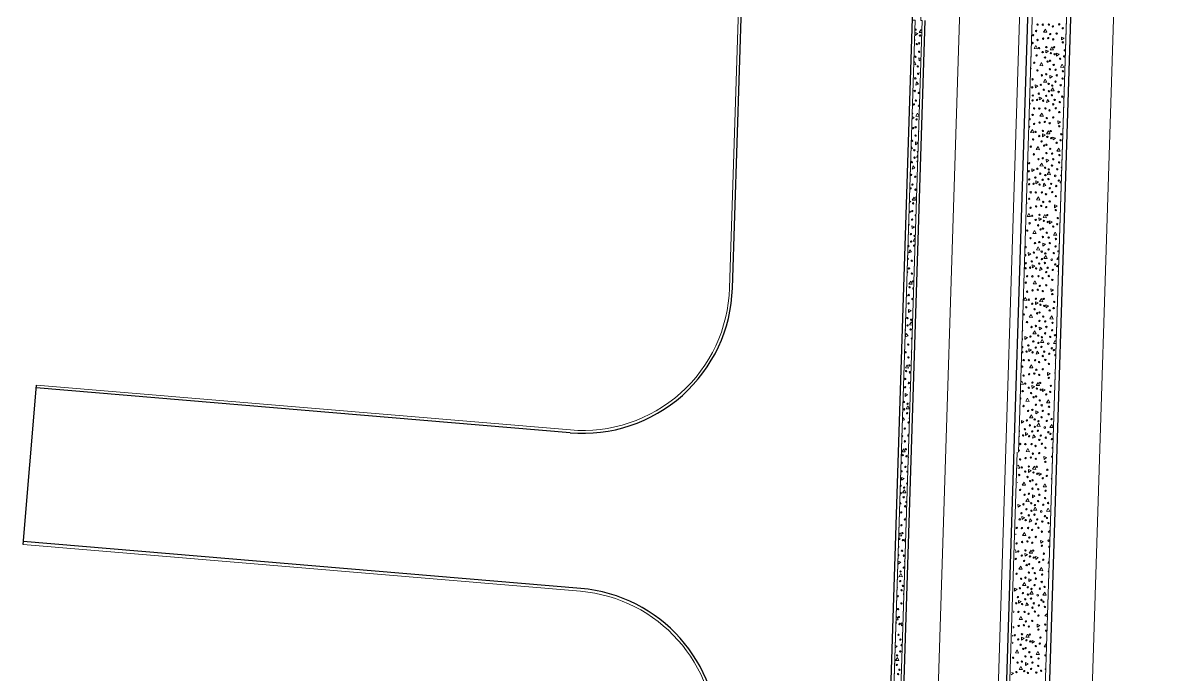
# Model space of a CAD drawing. Extents: x 2536801 to 2538856, y 7112140 to 7131569.
# Drawn here: x 2537765.2 to 2538034.7, y 7123541.2 to 7123693.4 of the extents above; entities that cross this region are included whole.
import ezdxf

# ---------------------------------------------------------------- set-up
doc = ezdxf.new("R2010")
doc.units = 0
doc.header["$LTSCALE"] = 100
doc.header["$MEASUREMENT"] = 0
for name, color, linetype, lineweight in [('D_BOC_FR', 3, 'Continuous', 13), ('D_BOC_RMP', 1, 'Continuous', 13), ('D_BOC_XST', 4, 'Continuous', 13), ('D_CTB_1', 2, 'Continuous', 0), ('D_EOS_ML', 7, 'Continuous', 30), ('D_EOS_RMP', 1, 'Continuous', 30), ('D_EOT_ML', 7, 'Continuous', 13), ('D_EOT_RMP', 1, 'Continuous', 13), ('D_FOC_FR', 3, 'Continuous', 30), ('D_FOC_RMP', 1, 'Continuous', 30), ('D_FOC_XST', 4, 'Continuous', 30), ('D_RIPRAP_1', 7, 'Continuous', 0)]:
    doc.layers.add(name, color=color, linetype=linetype, lineweight=lineweight)

msp = doc.modelspace()

# ---------------------------------------------------------------- linework, layer by layer
at = {"layer": 'D_BOC_FR', "lineweight": 0}
for p, q in [((2537930.22, 7123631.49), (2537938.41, 7123888.66)), ((2537967.04, 7123489.05), (2537973.57, 7123694))]:
    msp.add_line(p, q, dxfattribs=at)
at = {"layer": 'D_BOC_RMP', "lineweight": 0}
for p, q in [((2537968.7, 7123489), (2537975.23, 7123693.94)), ((2537992.66, 7123445.56), (2537997.37, 7123593.19))]:
    msp.add_line(p, q, dxfattribs=at)
at = {"layer": 'D_BOC_XST', "lineweight": 0}
for p, q in [((2537893.03, 7123598.37), (2537768.27, 7123608.84)), ((2537895.4, 7123560.71), (2537765.15, 7123571.63))]:
    msp.add_line(p, q, dxfattribs=at)
for centre, start, end in [((2537895.9, 7123632.58), 265.2043, 358.175), ((2537892.52, 7123526.49), 358.1751, 85.2039)]:
    msp.add_arc(centre, 34.33, start, end, dxfattribs=at)
at = {"layer": 'D_CTB_1', "linetype": 'Continuous', "lineweight": 0, "ltscale": 0.025}
for p, q in [((2538004.1, 7123542.95), (2538012.75, 7123814.42)), ((2537997.7, 7123593.18), (2538002.64, 7123748.2))]:
    msp.add_line(p, q, dxfattribs=at)
at = {"layer": 'D_EOS_ML'}
msp.add_line((2537954.94, 7121968.72), (2538013.75, 7123814.39), dxfattribs=at)
at = {"layer": 'D_EOS_RMP'}
msp.add_line((2537993.35, 7123488.21), (2538001.64, 7123748.23), dxfattribs=at)
at = {"layer": 'D_EOT_ML'}
msp.add_line((2537920.56, 7120575.68), (2538034.73, 7124158.82), dxfattribs=at)
at = {"layer": 'D_EOT_RMP'}
for p, q in [((2537976, 7123446.09), (2537985.65, 7123748.73)), ((2537990, 7123445.65), (2537999.64, 7123748.29))]:
    msp.add_line(p, q, dxfattribs=at)
at = {"layer": 'D_FOC_FR'}
for p, q in [((2537930.89, 7123631.47), (2537939.08, 7123888.64)), ((2537966.19, 7123483.38), (2537979.06, 7123887.36))]:
    msp.add_line(p, q, dxfattribs=at)
at = {"layer": 'D_FOC_RMP'}
msp.add_line((2537969.37, 7123488.97), (2537975.9, 7123693.93), dxfattribs=at)
at = {"layer": 'D_FOC_XST'}
for p, q in [((2537765.15, 7123571.63), (2537768.27, 7123608.84)), ((2537892.98, 7123597.71), (2537768.22, 7123608.17)), ((2537895.45, 7123561.37), (2537765.21, 7123572.3))]:
    msp.add_line(p, q, dxfattribs=at)
for centre, start, end in [((2537895.9, 7123632.58), 265.2043, 358.175), ((2537892.52, 7123526.49), 358.1751, 85.2047)]:
    msp.add_arc(centre, 35, start, end, dxfattribs=at)
at = {"layer": 'D_RIPRAP_1', "color": 7, "linetype": 'Continuous', "lineweight": 0}
for p, q in [((2538006.3, 7123613.72), (2538006.36, 7123613.78)), ((2538006.36, 7123613.7), (2538006.3, 7123613.72)), ((2538005.48, 7123594.13), (2538005.74, 7123594.38)), ((2538005.73, 7123594.08), (2538005.48, 7123594.13)), ((2538004.67, 7123574.55), (2538005.12, 7123574.98)), ((2538005.11, 7123574.45), (2538004.67, 7123574.55)), ((2538003.86, 7123554.96), (2538004.37, 7123555.46)), ((2538004.37, 7123555.46), (2538004.44, 7123554.83)), ((2538004.44, 7123554.83), (2538003.86, 7123554.96))]:
    msp.add_line(p, q, dxfattribs=at)
at = {"layer": 'D_RIPRAP_1', "color": 7, "lineweight": 0, "flags": 128}
for points in [[(2537979.73, 7123887.34), (2537979.06, 7123887.36), (2537972.9, 7123694.02), (2537973.57, 7123694), (2537967.04, 7123489.05), (2537968.7, 7123489), (2537975.23, 7123693.94), (2537974.9, 7123693.95), (2537976.65, 7123749.02)], [(2538002.35, 7123487.92), (2538004.1, 7123542.95), (2538012.75, 7123814.42), (2538006.25, 7123814.63)]]:
    msp.add_lwpolyline(points, dxfattribs=at)
at = {"layer": 'D_RIPRAP_1', "color": 7, "linetype": 'Continuous', "lineweight": 0, "flags": 128}
for points in [[(2537973.58, 7123690.48), (2537973.55, 7123691.15), (2537974.16, 7123690.91)], [(2538004.33, 7123691.21), (2538003.55, 7123691.25), (2538003.99, 7123691.94)], [(2538007.78, 7123689.43), (2538007.74, 7123690.1), (2538008.36, 7123689.86)], [(2538002.12, 7123687.36), (2538001.35, 7123687.39), (2538001.79, 7123688.09)], [(2538005.87, 7123687.08), (2538005.09, 7123687.11), (2538005.53, 7123687.81)], [(2538004.14, 7123686.4), (2538004.11, 7123687.07), (2538004.72, 7123686.83)], [(2538006.6, 7123685.66), (2538006.57, 7123686.33), (2538007.18, 7123686.09)], [(2538003.44, 7123683.39), (2538002.67, 7123683.42), (2538003.1, 7123684.12)], [(2538008.29, 7123683.02), (2538007.51, 7123683.05), (2538007.95, 7123683.74)], [(2537974.35, 7123679.09), (2537973.71, 7123678.88), (2537973.92, 7123679.63)], [(2538004.31, 7123679.55), (2538003.53, 7123679.58), (2538003.97, 7123680.28)], [(2538005.05, 7123680.47), (2538005.01, 7123681.14), (2538005.63, 7123680.9)], [(2538001.67, 7123678.26), (2538001.64, 7123678.93), (2538002.25, 7123678.69)], [(2538006.04, 7123677.54), (2538005.26, 7123677.57), (2538005.7, 7123678.27)], [(2538002.6, 7123675.42), (2538002.57, 7123676.09), (2538003.18, 7123675.85)], [(2538004.91, 7123675.01), (2538004.27, 7123674.8), (2538004.48, 7123675.55)], [(2537974.49, 7123671.57), (2537973.71, 7123671.61), (2537974.15, 7123672.3)], [(2538003.52, 7123671.63), (2538002.74, 7123671.66), (2538003.18, 7123672.36)], [(2538001.31, 7123667.77), (2538000.53, 7123667.81), (2538000.97, 7123668.5)], [(2538006.96, 7123669.85), (2538006.93, 7123670.52), (2538007.54, 7123670.28)], [(2538003.33, 7123666.82), (2538003.3, 7123667.49), (2538003.91, 7123667.24)], [(2538005.05, 7123667.49), (2538004.28, 7123667.53), (2538004.71, 7123668.22)], [(2538005.79, 7123666.07), (2538005.75, 7123666.74), (2538006.37, 7123666.5)], [(2537973.68, 7123664.97), (2537973.64, 7123665.64), (2537974.26, 7123665.4)], [(2538002.63, 7123663.8), (2538001.85, 7123663.84), (2538002.29, 7123664.53)], [(2538007.47, 7123663.43), (2538006.7, 7123663.46), (2538007.14, 7123664.16)], [(2538003.49, 7123659.97), (2538002.72, 7123660), (2538003.16, 7123660.69)], [(2538004.24, 7123660.89), (2538004.2, 7123661.56), (2538004.82, 7123661.32)], [(2537973.53, 7123659.5), (2537972.9, 7123659.29), (2537973.1, 7123660.04)], [(2538000.86, 7123658.67), (2538000.82, 7123659.34), (2538001.44, 7123659.1)], [(2538005.23, 7123657.96), (2538004.45, 7123657.99), (2538004.89, 7123658.68)], [(2538001.79, 7123655.83), (2538001.75, 7123656.5), (2538002.37, 7123656.26)], [(2538004.1, 7123655.42), (2538003.46, 7123655.21), (2538003.67, 7123655.96)], [(2537973.68, 7123651.99), (2537972.9, 7123652.02), (2537973.34, 7123652.72)], [(2538002.7, 7123652.04), (2538001.93, 7123652.08), (2538002.36, 7123652.77)], [(2538006.15, 7123650.26), (2538006.11, 7123650.93), (2538006.73, 7123650.69)], [(2538000.5, 7123648.19), (2537999.72, 7123648.22), (2538000.16, 7123648.92)], [(2538002.52, 7123647.23), (2538002.48, 7123647.9), (2538003.1, 7123647.66)], [(2538004.24, 7123647.91), (2538003.46, 7123647.94), (2538003.9, 7123648.64)], [(2538004.98, 7123646.49), (2538004.94, 7123647.16), (2538005.56, 7123646.92)], [(2537972.86, 7123645.38), (2537972.83, 7123646.05), (2537973.44, 7123645.81)], [(2538001.82, 7123644.22), (2538001.04, 7123644.25), (2538001.48, 7123644.95)], [(2538006.66, 7123643.85), (2538005.88, 7123643.88), (2538006.32, 7123644.57)], [(2538003.42, 7123641.3), (2538003.39, 7123641.97), (2538004, 7123641.73)], [(2537972.72, 7123639.92), (2537972.09, 7123639.71), (2537972.29, 7123640.45)], [(2538000.05, 7123639.09), (2538000.01, 7123639.76), (2538000.63, 7123639.52)], [(2538002.68, 7123640.38), (2538001.9, 7123640.41), (2538002.34, 7123641.11)], [(2538004.41, 7123638.37), (2538003.64, 7123638.4), (2538004.07, 7123639.1)], [(2538000.98, 7123636.25), (2538000.94, 7123636.92), (2538001.56, 7123636.67)], [(2538003.28, 7123635.84), (2538002.65, 7123635.63), (2538002.85, 7123636.37)], [(2537972.87, 7123632.4), (2537972.09, 7123632.44), (2537972.53, 7123633.13)], [(2538001.89, 7123632.46), (2538001.11, 7123632.49), (2538001.55, 7123633.19)], [(2538005.34, 7123630.68), (2538005.3, 7123631.35), (2538005.92, 7123631.11)], [(2537999.69, 7123628.6), (2537998.91, 7123628.64), (2537999.35, 7123629.33)], [(2538001.71, 7123627.64), (2538001.67, 7123628.32), (2538002.29, 7123628.07)], [(2538003.43, 7123628.32), (2538002.65, 7123628.36), (2538003.09, 7123629.05)], [(2537972.05, 7123625.8), (2537972.01, 7123626.47), (2537972.63, 7123626.23)], [(2538001, 7123624.63), (2538000.23, 7123624.67), (2538000.67, 7123625.36)], [(2538004.16, 7123626.9), (2538004.13, 7123627.57), (2538004.75, 7123627.33)], [(2538005.85, 7123624.26), (2538005.07, 7123624.29), (2538005.51, 7123624.99)], [(2537971.91, 7123620.33), (2537971.27, 7123620.12), (2537971.48, 7123620.87)], [(2537999.23, 7123619.5), (2537999.2, 7123620.17), (2537999.81, 7123619.93)], [(2538001.87, 7123620.8), (2538001.09, 7123620.83), (2538001.53, 7123621.52)], [(2538002.61, 7123621.72), (2538002.57, 7123622.39), (2538003.19, 7123622.15)], [(2538000.16, 7123616.66), (2538000.13, 7123617.33), (2538000.75, 7123617.09)], [(2538003.6, 7123618.79), (2538002.82, 7123618.82), (2538003.26, 7123619.51)], [(2538002.47, 7123616.25), (2538001.83, 7123616.04), (2538002.04, 7123616.79)], [(2537972.05, 7123612.82), (2537971.28, 7123612.85), (2537971.72, 7123613.55)], [(2538001.08, 7123612.87), (2538000.3, 7123612.91), (2538000.74, 7123613.6)], [(2538002.61, 7123608.74), (2538001.84, 7123608.77), (2538002.28, 7123609.47)], [(2538004.52, 7123611.09), (2538004.49, 7123611.76), (2538005.1, 7123611.52)], [(2537971.24, 7123606.21), (2537971.2, 7123606.88), (2537971.82, 7123606.64)], [(2538000.89, 7123608.06), (2538000.86, 7123608.73), (2538001.47, 7123608.49)], [(2538003.35, 7123607.32), (2538003.32, 7123607.99), (2538003.93, 7123607.75)], [(2537972.23, 7123603.28), (2537971.45, 7123603.31), (2537971.89, 7123604.01)], [(2538000.19, 7123605.05), (2537999.41, 7123605.08), (2537999.85, 7123605.77)], [(2538005.04, 7123604.68), (2538004.26, 7123604.71), (2538004.7, 7123605.4)], [(2538001.05, 7123601.21), (2538000.28, 7123601.24), (2538000.72, 7123601.94)], [(2538001.8, 7123602.13), (2538001.76, 7123602.8), (2538002.38, 7123602.56)], [(2537998.42, 7123599.92), (2537998.38, 7123600.59), (2537999, 7123600.35)], [(2538002.79, 7123599.2), (2538002.01, 7123599.23), (2538002.45, 7123599.93)], [(2538005.83, 7123598.94), (2538005.06, 7123598.97), (2538005.5, 7123599.67)], [(2537999.35, 7123597.08), (2537999.32, 7123597.75), (2537999.93, 7123597.5)], [(2538001.66, 7123596.67), (2538001.02, 7123596.46), (2538001.23, 7123597.2)], [(2537971.24, 7123593.23), (2537970.46, 7123593.27), (2537970.9, 7123593.96)], [(2538000.26, 7123593.29), (2537999.49, 7123593.32), (2537999.93, 7123594.02)], [(2538003.71, 7123591.51), (2538003.67, 7123592.18), (2538004.29, 7123591.94)], [(2538000.08, 7123588.47), (2538000.04, 7123589.14), (2538000.66, 7123588.9)], [(2538001.8, 7123589.15), (2538001.02, 7123589.19), (2538001.46, 7123589.88)], [(2538002.54, 7123587.73), (2538002.5, 7123588.4), (2538003.12, 7123588.16)], [(2537970.42, 7123586.63), (2537970.39, 7123587.3), (2537971, 7123587.06)], [(2537999.38, 7123585.46), (2537998.6, 7123585.5), (2537999.04, 7123586.19)], [(2538004.22, 7123585.09), (2538003.45, 7123585.12), (2538003.88, 7123585.82)], [(2537971.41, 7123583.7), (2537970.64, 7123583.73), (2537971.07, 7123584.42)], [(2538000.24, 7123581.63), (2537999.46, 7123581.66), (2537999.9, 7123582.35)], [(2538000.98, 7123582.55), (2538000.95, 7123583.22), (2538001.57, 7123582.98)], [(2537997.61, 7123580.33), (2537997.57, 7123581), (2537998.19, 7123580.76)], [(2538001.97, 7123579.62), (2538001.2, 7123579.65), (2538001.64, 7123580.34)], [(2538005.02, 7123579.35), (2538004.24, 7123579.39), (2538004.68, 7123580.08)], [(2537998.54, 7123577.49), (2537998.5, 7123578.16), (2537999.12, 7123577.92)], [(2538000.84, 7123577.08), (2538000.21, 7123576.87), (2538000.41, 7123577.62)], [(2537999.45, 7123573.7), (2537998.67, 7123573.74), (2537999.11, 7123574.43)], [(2538002.9, 7123571.92), (2538002.86, 7123572.59), (2538003.48, 7123572.35)], [(2537999.27, 7123568.89), (2537999.23, 7123569.56), (2537999.85, 7123569.32)], [(2538000.99, 7123569.57), (2538000.21, 7123569.6), (2538000.65, 7123570.3)], [(2538001.73, 7123568.15), (2538001.69, 7123568.82), (2538002.31, 7123568.58)], [(2537969.61, 7123567.04), (2537969.57, 7123567.71), (2537970.19, 7123567.47)], [(2537998.57, 7123565.88), (2537997.79, 7123565.91), (2537998.23, 7123566.6)], [(2538003.41, 7123565.5), (2538002.63, 7123565.54), (2538003.07, 7123566.23)], [(2537970.6, 7123564.11), (2537969.82, 7123564.14), (2537970.26, 7123564.84)], [(2538000.17, 7123562.96), (2538000.14, 7123563.63), (2538000.75, 7123563.39)], [(2537996.8, 7123560.75), (2537996.76, 7123561.42), (2537997.38, 7123561.18)], [(2537999.43, 7123562.04), (2537998.65, 7123562.07), (2537999.09, 7123562.77)], [(2538001.16, 7123560.03), (2538000.38, 7123560.06), (2538000.82, 7123560.76)], [(2537997.73, 7123557.91), (2537997.69, 7123558.58), (2537998.31, 7123558.33)], [(2538000.03, 7123557.5), (2537999.4, 7123557.29), (2537999.6, 7123558.03)], [(2538004.21, 7123559.77), (2538003.43, 7123559.8), (2538003.87, 7123560.5)], [(2537998.64, 7123554.12), (2537997.86, 7123554.15), (2537998.3, 7123554.85)], [(2538002.08, 7123552.34), (2538002.05, 7123553.01), (2538002.67, 7123552.76)], [(2537998.45, 7123549.3), (2537998.42, 7123549.97), (2537999.03, 7123549.73)], [(2538000.18, 7123549.98), (2537999.4, 7123550.02), (2537999.84, 7123550.71)], [(2538000.91, 7123548.56), (2538000.88, 7123549.23), (2538001.49, 7123548.99)], [(2537969.79, 7123544.53), (2537969.01, 7123544.56), (2537969.45, 7123545.25)], [(2537997.75, 7123546.29), (2537996.98, 7123546.33), (2537997.41, 7123547.02)], [(2538002.6, 7123545.92), (2538001.82, 7123545.95), (2538002.26, 7123546.65)], [(2537998.62, 7123542.46), (2537997.84, 7123542.49), (2537998.28, 7123543.18)], [(2537999.36, 7123543.38), (2537999.32, 7123544.05), (2537999.94, 7123543.81)]]:
    msp.add_lwpolyline(points, close=True, dxfattribs=at)
for points in [[(2537975.14, 7123691.17), (2537974.53, 7123691.19), (2537974.97, 7123691.89), (2537975.15, 7123691.49)], [(2537974.94, 7123684.89), (2537974.49, 7123684.55), (2537974.45, 7123685.22), (2537974.94, 7123685.03)], [(2537973.25, 7123684.11), (2537973.41, 7123684.36), (2537973.75, 7123683.63), (2537973.24, 7123683.65)], [(2537974.84, 7123681.65), (2537974.7, 7123681.65), (2537974.84, 7123681.88)], [(2538008.38, 7123677.31), (2538008.31, 7123677.31), (2538008.39, 7123677.43)], [(2537972.85, 7123671.52), (2537973.35, 7123671.32), (2537972.83, 7123670.94)], [(2537972.63, 7123664.69), (2537972.93, 7123664.05), (2537972.61, 7123664.06)], [(2537974.21, 7123662.06), (2537973.89, 7123662.07), (2537974.23, 7123662.61)], [(2538007.76, 7123657.72), (2538007.5, 7123657.73), (2538007.77, 7123658.16)], [(2537972.22, 7123651.86), (2537972.54, 7123651.74), (2537972.21, 7123651.5)], [(2537972, 7123644.72), (2537972.12, 7123644.46), (2537971.99, 7123644.47)], [(2537973.59, 7123642.46), (2537973.07, 7123642.48), (2537973.51, 7123643.18), (2537973.6, 7123642.98)], [(2538007.13, 7123638.12), (2538006.68, 7123638.14), (2538007.12, 7123638.84), (2538007.15, 7123638.77)], [(2537971.6, 7123632.2), (2537971.72, 7123632.15), (2537971.59, 7123632.06)], [(2537972.96, 7123622.87), (2537972.26, 7123622.9), (2537972.7, 7123623.59), (2537972.97, 7123623.02)], [(2538006.51, 7123618.53), (2538005.87, 7123618.56), (2538006.31, 7123619.25), (2538006.52, 7123618.8)], [(2537998.21, 7123609.23), (2537998.53, 7123609.75), (2537998.87, 7123609.02), (2537998.2, 7123609.05)], [(2537970.61, 7123601.07), (2537970.67, 7123601.28), (2537971.1, 7123600.75), (2537970.59, 7123600.58)], [(2537971.98, 7123591.85), (2537971.94, 7123592.48), (2537972, 7123592.46)], [(2537997.6, 7123589.96), (2537997.72, 7123590.16), (2537998.06, 7123589.43), (2537997.58, 7123589.45)], [(2538005.5, 7123586.89), (2538005.38, 7123586.9), (2538005.51, 7123587.11)], [(2537969.98, 7123581.54), (2537970.28, 7123581.16), (2537969.97, 7123581.06)], [(2537969.74, 7123573.82), (2537970.09, 7123574.38), (2537970.43, 7123573.65), (2537969.73, 7123573.68)], [(2537971.35, 7123572.37), (2537971.17, 7123572.23), (2537971.13, 7123572.9), (2537971.37, 7123572.8)], [(2537996.97, 7123570.44), (2537997.25, 7123569.85), (2537996.96, 7123569.86)], [(2538004.88, 7123567.3), (2538004.56, 7123567.31), (2538004.89, 7123567.84)], [(2537969.35, 7123561.72), (2537969.47, 7123561.58), (2537969.35, 7123561.54)], [(2537969.12, 7123554.55), (2537969.28, 7123554.79), (2537969.61, 7123554.06), (2537969.11, 7123554.08)], [(2537970.74, 7123552.92), (2537970.35, 7123552.64), (2537970.32, 7123553.31), (2537970.74, 7123553.14)], [(2537996.34, 7123550.47), (2537996.43, 7123550.26), (2537996.33, 7123550.27)], [(2537968.92, 7123548.07), (2537969.38, 7123547.89), (2537968.9, 7123547.53)], [(2538004.25, 7123547.71), (2538003.75, 7123547.73), (2538004.19, 7123548.42), (2538004.27, 7123548.25)], [(2537996.06, 7123541.79), (2537996.56, 7123541.59), (2537996.04, 7123541.21)]]:
    msp.add_lwpolyline(points, dxfattribs=at)
at = {"layer": 'D_RIPRAP_1', "color": 7, "linetype": 'Continuous', "lineweight": 0}
for centre, radius in [((2538002.18, 7123693.02), 0.163), ((2538003.39, 7123692.98), 0.163), ((2538004.83, 7123693), 0.163), ((2538005.77, 7123692.56), 0.163), ((2538007.23, 7123693.06), 0.163), ((2537974.71, 7123690.44), 0.163), ((2538001.12, 7123690.51), 0.163), ((2538001.84, 7123691.51), 0.163), ((2538004.66, 7123689.86), 0.163), ((2538005.13, 7123690.77), 0.163), ((2538006.63, 7123690.91), 0.163), ((2538008.06, 7123692.14), 0.163), ((2537973.94, 7123688.44), 0.163), ((2537974.51, 7123688.63), 0.163), ((2538001.01, 7123688.7), 0.163), ((2538002.16, 7123689.41), 0.163), ((2538002.54, 7123687.53), 0.163), ((2538003.45, 7123689.72), 0.163), ((2538004.22, 7123687.76), 0.163), ((2538005.82, 7123689.56), 0.163), ((2538006.04, 7123687.71), 0.163), ((2538008.06, 7123688.86), 0.163), ((2537973.64, 7123685.48), 0.163), ((2537974.48, 7123686.67), 0.163), ((2538001.94, 7123685.79), 0.163), ((2538003.36, 7123686.57), 0.163), ((2538003.91, 7123685.32), 0.163), ((2538005.07, 7123684.55), 0.163), ((2538005.27, 7123686.36), 0.163), ((2538006.17, 7123686.09), 0.163), ((2538007.44, 7123685.02), 0.163), ((2538008.37, 7123685.58), 0.163), ((2538008.52, 7123687), 0.163), ((2537974.19, 7123683.25), 0.163), ((2538001.38, 7123684.09), 0.163), ((2538002.14, 7123682.3), 0.163), ((2538004.51, 7123684.36), 0.163), ((2538005.04, 7123682.59), 0.163), ((2538005.94, 7123683.59), 0.163), ((2538006.38, 7123682.46), 0.163), ((2538008.1, 7123682.12), 0.163), ((2537973.61, 7123680.45), 0.163), ((2537974.25, 7123681.52), 0.163), ((2538001, 7123680.23), 0.163), ((2538003.2, 7123681.16), 0.163), ((2538004.2, 7123681.4), 0.163), ((2538004.76, 7123679.17), 0.163), ((2538006.36, 7123679.68), 0.163), ((2538006.66, 7123681.16), 0.163), ((2538008.01, 7123680.4), 0.163), ((2537973.46, 7123677.5), 0.163), ((2537974.4, 7123677.06), 0.163), ((2538000.92, 7123678.35), 0.163), ((2538001.04, 7123676.45), 0.163), ((2538002.46, 7123676.87), 0.163), ((2538002.93, 7123678.94), 0.163), ((2538003.62, 7123677.79), 0.163), ((2538004.81, 7123677.44), 0.163), ((2538005.51, 7123676.52), 0.163), ((2538005.61, 7123678.77), 0.163), ((2538007.1, 7123677.28), 0.199), ((2538007.57, 7123678.84), 0.163), ((2537973.29, 7123674.36), 0.163), ((2537973.76, 7123675.26), 0.163), ((2538001, 7123675.3), 0.163), ((2538002.05, 7123675.43), 0.163), ((2538003.45, 7123675.24), 0.163), ((2538004.17, 7123676.37), 0.163), ((2538005.84, 7123674.39), 0.163), ((2538006.16, 7123675.41), 0.163), ((2538007.35, 7123674.91), 0.163), ((2538007.94, 7123676.18), 0.163), ((2538001.02, 7123671.93), 0.163), ((2538001.37, 7123673.44), 0.163), ((2538002.58, 7123673.4), 0.163), ((2538004.02, 7123673.42), 0.163), ((2538004.32, 7123671.18), 0.163), ((2538004.96, 7123672.98), 0.163), ((2538005.82, 7123671.32), 0.163), ((2538006.42, 7123673.48), 0.163), ((2538007.25, 7123672.56), 0.163), ((2537973.13, 7123668.85), 0.163), ((2537973.69, 7123669.04), 0.163), ((2537973.9, 7123670.86), 0.163), ((2538001.35, 7123669.82), 0.163), ((2538002.63, 7123670.13), 0.163), ((2538003.85, 7123670.28), 0.163), ((2538005, 7123669.97), 0.163), ((2538007.24, 7123669.27), 0.163), ((2537973.67, 7123667.08), 0.163), ((2538001.13, 7123666.2), 0.163), ((2538001.72, 7123667.95), 0.163), ((2538002.55, 7123666.99), 0.163), ((2538003.1, 7123665.73), 0.163), ((2538003.41, 7123668.18), 0.163), ((2538004.46, 7123666.78), 0.163), ((2538005.23, 7123668.13), 0.163), ((2538005.36, 7123666.5), 0.163), ((2538007.56, 7123666), 0.163), ((2538007.71, 7123667.42), 0.163), ((2537973.38, 7123663.67), 0.163), ((2538000.57, 7123664.51), 0.163), ((2538003.69, 7123664.77), 0.163), ((2538004.23, 7123663), 0.163), ((2538004.25, 7123664.96), 0.163), ((2538005.12, 7123664), 0.163), ((2538006.63, 7123665.43), 0.163), ((2537972.8, 7123660.86), 0.163), ((2537973.43, 7123661.94), 0.163), ((2538000.19, 7123660.65), 0.163), ((2538001.33, 7123662.71), 0.163), ((2538002.39, 7123661.57), 0.163), ((2538003.39, 7123661.81), 0.163), ((2538005.57, 7123662.88), 0.163), ((2538005.84, 7123661.58), 0.163), ((2538007.19, 7123660.81), 0.163), ((2538007.29, 7123662.53), 0.163), ((2537972.64, 7123657.91), 0.163), ((2538000.11, 7123658.77), 0.163), ((2538002.12, 7123659.36), 0.163), ((2538002.81, 7123658.2), 0.163), ((2538003.94, 7123659.59), 0.163), ((2538003.99, 7123657.86), 0.163), ((2538004.79, 7123659.18), 0.163), ((2538005.54, 7123660.1), 0.163), ((2538006.29, 7123657.69), 0.199), ((2538006.76, 7123659.25), 0.163), ((2537972.94, 7123655.67), 0.163), ((2537973.58, 7123657.47), 0.163), ((2538000.19, 7123655.72), 0.163), ((2538000.23, 7123656.86), 0.163), ((2538001.24, 7123655.84), 0.163), ((2538001.65, 7123657.28), 0.163), ((2538002.64, 7123655.66), 0.163), ((2538003.36, 7123656.78), 0.163), ((2538004.7, 7123656.94), 0.163), ((2538005.35, 7123655.82), 0.163), ((2538006.53, 7123655.32), 0.163), ((2538007.13, 7123656.6), 0.163), ((2537973.63, 7123654.47), 0.163), ((2538000.21, 7123652.34), 0.163), ((2538000.56, 7123653.85), 0.163), ((2538001.76, 7123653.81), 0.163), ((2538003.2, 7123653.83), 0.163), ((2538004.14, 7123653.39), 0.163), ((2538005.02, 7123654.8), 0.163), ((2538005.61, 7123653.89), 0.163), ((2538006.44, 7123652.97), 0.163), ((2537972.88, 7123649.46), 0.163), ((2537973.09, 7123651.27), 0.163), ((2538000.53, 7123650.23), 0.163), ((2538001.82, 7123650.55), 0.163), ((2538003.04, 7123650.69), 0.163), ((2538003.5, 7123651.59), 0.163), ((2538004.19, 7123650.39), 0.163), ((2538005, 7123651.73), 0.163), ((2538006.43, 7123649.69), 0.163), ((2537972.32, 7123649.27), 0.163), ((2537972.85, 7123647.5), 0.163), ((2538000.91, 7123648.36), 0.163), ((2538001.73, 7123647.4), 0.163), ((2538002.6, 7123648.59), 0.163), ((2538003.65, 7123647.19), 0.163), ((2538004.42, 7123648.54), 0.163), ((2538004.54, 7123646.92), 0.163), ((2538006.89, 7123647.83), 0.163), ((2537972.57, 7123644.08), 0.163), ((2537999.76, 7123644.92), 0.163), ((2538000.32, 7123646.61), 0.163), ((2538002.29, 7123646.14), 0.163), ((2538002.88, 7123645.19), 0.163), ((2538003.44, 7123645.38), 0.163), ((2538004.31, 7123644.42), 0.163), ((2538005.82, 7123645.85), 0.163), ((2538006.75, 7123646.41), 0.163), ((2537972.62, 7123642.35), 0.163), ((2537973.33, 7123641.43), 0.163), ((2537973.42, 7123643.67), 0.163), ((2538000.52, 7123643.13), 0.163), ((2538001.57, 7123641.98), 0.163), ((2538002.58, 7123642.23), 0.163), ((2538003.41, 7123643.42), 0.163), ((2538004.76, 7123643.29), 0.163), ((2538005.03, 7123641.99), 0.163), ((2538006.47, 7123642.95), 0.163), ((2538001.31, 7123639.77), 0.163), ((2538003.13, 7123640), 0.163), ((2538003.98, 7123639.59), 0.163), ((2538004.73, 7123640.51), 0.163), ((2538005.95, 7123639.67), 0.163), ((2538006.38, 7123641.22), 0.163), ((2537972.13, 7123636.09), 0.163), ((2537972.77, 7123637.88), 0.163), ((2537999.38, 7123636.13), 0.163), ((2537999.41, 7123637.28), 0.163), ((2538000.43, 7123636.26), 0.163), ((2538000.83, 7123637.7), 0.163), ((2538001.83, 7123636.07), 0.163), ((2538001.99, 7123638.62), 0.163), ((2538002.55, 7123637.2), 0.163), ((2538003.18, 7123638.27), 0.163), ((2538003.89, 7123637.35), 0.163), ((2538004.53, 7123636.24), 0.163), ((2538005.47, 7123638.11), 0.199), ((2538006.31, 7123637.01), 0.163), ((2538006.79, 7123636.61), 0.163), ((2537972.82, 7123634.88), 0.163), ((2537999.74, 7123634.27), 0.163), ((2538000.95, 7123634.23), 0.163), ((2538002.39, 7123634.25), 0.163), ((2538003.33, 7123633.8), 0.163), ((2538004.21, 7123635.22), 0.163), ((2538004.79, 7123634.31), 0.163), ((2538005.62, 7123633.39), 0.163), ((2538005.72, 7123635.74), 0.163), ((2537972.27, 7123631.69), 0.163), ((2537973.04, 7123633.04), 0.163), ((2537999.4, 7123632.76), 0.163), ((2537999.72, 7123630.65), 0.163), ((2538001.01, 7123630.96), 0.163), ((2538002.23, 7123631.11), 0.163), ((2538002.69, 7123632.01), 0.163), ((2538003.38, 7123630.8), 0.163), ((2538004.19, 7123632.15), 0.163), ((2537972.04, 7123627.91), 0.163), ((2537972.07, 7123629.87), 0.163), ((2537972.94, 7123628.91), 0.163), ((2538000.1, 7123628.78), 0.163), ((2538001.78, 7123629.01), 0.163), ((2538003.6, 7123628.96), 0.163), ((2538005.62, 7123630.1), 0.163), ((2538006.08, 7123628.25), 0.163), ((2537998.95, 7123625.34), 0.163), ((2537999.51, 7123627.03), 0.163), ((2538000.92, 7123627.82), 0.163), ((2538001.47, 7123626.56), 0.163), ((2538002.07, 7123625.6), 0.163), ((2538002.63, 7123625.79), 0.163), ((2538002.83, 7123627.61), 0.163), ((2538003.73, 7123627.33), 0.163), ((2538005, 7123626.26), 0.163), ((2538005.93, 7123626.83), 0.163), ((2537971.76, 7123624.5), 0.163), ((2537971.81, 7123622.77), 0.163), ((2537972.61, 7123624.09), 0.163), ((2537999.71, 7123623.54), 0.163), ((2538001.77, 7123622.64), 0.163), ((2538002.6, 7123623.83), 0.163), ((2538003.5, 7123624.83), 0.163), ((2538003.95, 7123623.71), 0.163), ((2538005.66, 7123623.36), 0.163), ((2537972.51, 7123621.85), 0.163), ((2538000.5, 7123620.18), 0.163), ((2538000.76, 7123622.4), 0.163), ((2538002.32, 7123620.42), 0.163), ((2538003.17, 7123620.01), 0.163), ((2538003.92, 7123620.93), 0.163), ((2538004.22, 7123622.41), 0.163), ((2538005.13, 7123620.08), 0.163), ((2538005.57, 7123621.64), 0.163), ((2538006.25, 7123620.49), 0.163), ((2537971.96, 7123618.3), 0.163), ((2538000.02, 7123618.11), 0.163), ((2538001.18, 7123619.03), 0.163), ((2538001.74, 7123617.61), 0.163), ((2538002.37, 7123618.69), 0.163), ((2538003.08, 7123617.77), 0.163), ((2538004.66, 7123618.52), 0.199), ((2538005.5, 7123617.43), 0.163), ((2537971.32, 7123616.5), 0.163), ((2537972, 7123615.3), 0.163), ((2537998.93, 7123614.68), 0.163), ((2537999.61, 7123616.67), 0.163), ((2538000.14, 7123614.64), 0.163), ((2538001.01, 7123616.49), 0.163), ((2538001.58, 7123614.66), 0.163), ((2538003.4, 7123615.63), 0.163), ((2538003.72, 7123616.65), 0.163), ((2538003.98, 7123614.72), 0.163), ((2538004.91, 7123616.15), 0.163), ((2538005.98, 7123617.02), 0.163), ((2537971.46, 7123612.1), 0.163), ((2537972.23, 7123613.45), 0.163), ((2537972.36, 7123611.83), 0.163), ((2537998.58, 7123613.17), 0.163), ((2538001.88, 7123612.42), 0.163), ((2538002.52, 7123614.22), 0.163), ((2538003.38, 7123612.56), 0.163), ((2538004.81, 7123613.8), 0.163), ((2537971.25, 7123610.29), 0.163), ((2537972.12, 7123609.33), 0.163), ((2537998.91, 7123611.06), 0.163), ((2537999.28, 7123609.19), 0.163), ((2538000.2, 7123611.38), 0.163), ((2538000.97, 7123609.42), 0.163), ((2538001.41, 7123611.52), 0.163), ((2538002.57, 7123611.22), 0.163), ((2538002.79, 7123609.37), 0.163), ((2538004.8, 7123610.52), 0.163), ((2537971.23, 7123608.33), 0.163), ((2537998.69, 7123607.44), 0.163), ((2538000.11, 7123608.23), 0.163), ((2538000.66, 7123606.97), 0.163), ((2538002.02, 7123608.02), 0.163), ((2538002.92, 7123607.75), 0.163), ((2538004.19, 7123606.68), 0.163), ((2538005.12, 7123607.24), 0.163), ((2538005.27, 7123608.66), 0.163), ((2537970.94, 7123604.91), 0.163), ((2537971.79, 7123604.5), 0.163), ((2537998.89, 7123603.96), 0.163), ((2538001.25, 7123606.02), 0.163), ((2538001.79, 7123604.25), 0.163), ((2538001.81, 7123606.21), 0.163), ((2538002.68, 7123605.25), 0.163), ((2538003.13, 7123604.12), 0.163), ((2538004.85, 7123603.78), 0.163), ((2537970.99, 7123603.18), 0.163), ((2537971.7, 7123602.26), 0.163), ((2537999.95, 7123602.81), 0.163), ((2538000.95, 7123603.06), 0.163), ((2538003.11, 7123601.34), 0.163), ((2538003.4, 7123602.82), 0.163), ((2538004.76, 7123602.05), 0.163), ((2538005.44, 7123600.9), 0.163), ((2537971.14, 7123598.71), 0.163), ((2537972.02, 7123600.13), 0.163), ((2537999.21, 7123598.53), 0.163), ((2537999.68, 7123600.6), 0.163), ((2538000.37, 7123599.45), 0.163), ((2538001.5, 7123600.83), 0.163), ((2538001.56, 7123599.1), 0.163), ((2538002.36, 7123600.42), 0.163), ((2538003.85, 7123598.94), 0.199), ((2538004.32, 7123600.5), 0.163), ((2537971.19, 7123595.71), 0.163), ((2537998.8, 7123597.09), 0.163), ((2538000.2, 7123596.9), 0.163), ((2538000.92, 7123598.03), 0.163), ((2538002.26, 7123598.18), 0.163), ((2538002.58, 7123596.05), 0.163), ((2538002.91, 7123597.07), 0.163), ((2538004.09, 7123596.57), 0.163), ((2538004.69, 7123597.84), 0.163), ((2538005.17, 7123597.44), 0.163), ((2538005.53, 7123596.23), 0.163), ((2537971.42, 7123593.86), 0.163), ((2537998.12, 7123595.1), 0.163), ((2537999.32, 7123595.06), 0.163), ((2538000.77, 7123595.08), 0.163), ((2538001.07, 7123592.84), 0.163), ((2538001.7, 7123594.63), 0.163), ((2538002.56, 7123592.98), 0.163), ((2538003.17, 7123595.14), 0.163), ((2538004, 7123594.22), 0.163), ((2537970.44, 7123590.7), 0.163), ((2537970.65, 7123592.52), 0.163), ((2537971.54, 7123592.24), 0.163), ((2537998.09, 7123591.48), 0.163), ((2537999.38, 7123591.79), 0.163), ((2538000.6, 7123591.94), 0.163), ((2538001.75, 7123591.63), 0.163), ((2538003.99, 7123590.93), 0.163), ((2537970.41, 7123588.74), 0.163), ((2537971.31, 7123589.74), 0.163), ((2537997.88, 7123587.86), 0.163), ((2537998.47, 7123589.61), 0.163), ((2537999.29, 7123588.65), 0.163), ((2538000.16, 7123589.84), 0.163), ((2538001.21, 7123588.44), 0.163), ((2538001.98, 7123589.79), 0.163), ((2538002.1, 7123588.16), 0.163), ((2538004.31, 7123587.66), 0.163), ((2538004.45, 7123589.08), 0.163), ((2537970.98, 7123584.92), 0.163), ((2537999.85, 7123587.39), 0.163), ((2538000.44, 7123586.43), 0.163), ((2538001, 7123586.62), 0.163), ((2538001.87, 7123585.66), 0.163), ((2538003.38, 7123587.09), 0.163), ((2537970.89, 7123582.68), 0.163), ((2537998.08, 7123584.37), 0.163), ((2537999.14, 7123583.23), 0.163), ((2538000.14, 7123583.47), 0.163), ((2538000.97, 7123584.66), 0.163), ((2538002.32, 7123584.54), 0.163), ((2538002.59, 7123583.24), 0.163), ((2538003.94, 7123582.47), 0.163), ((2538004.04, 7123584.19), 0.163), ((2537971.21, 7123580.54), 0.163), ((2537998.87, 7123581.01), 0.163), ((2537999.56, 7123579.86), 0.163), ((2538000.69, 7123581.25), 0.163), ((2538000.74, 7123579.52), 0.163), ((2538001.54, 7123580.84), 0.163), ((2538002.29, 7123581.76), 0.163), ((2538003.03, 7123579.35), 0.199), ((2538003.51, 7123580.91), 0.163), ((2538004.63, 7123581.32), 0.163), ((2537970.33, 7123579.13), 0.163), ((2537971.19, 7123577.47), 0.163), ((2537997.99, 7123577.5), 0.163), ((2537998.4, 7123578.94), 0.163), ((2537999.39, 7123577.32), 0.163), ((2538000.11, 7123578.44), 0.163), ((2538001.45, 7123578.6), 0.163), ((2538002.09, 7123577.48), 0.163), ((2538003.28, 7123576.98), 0.163), ((2538003.88, 7123578.26), 0.163), ((2538004.35, 7123577.85), 0.163), ((2538004.72, 7123576.64), 0.163), ((2537970.38, 7123576.12), 0.163), ((2537970.6, 7123574.28), 0.163), ((2537997.3, 7123575.51), 0.163), ((2537998.51, 7123575.47), 0.163), ((2537999.95, 7123575.49), 0.163), ((2538000.89, 7123575.05), 0.163), ((2538001.77, 7123576.46), 0.163), ((2538002.36, 7123575.55), 0.163), ((2538003.18, 7123574.63), 0.163), ((2537970.73, 7123572.66), 0.163), ((2537997.28, 7123571.89), 0.163), ((2537998.57, 7123572.21), 0.163), ((2537999.79, 7123572.35), 0.163), ((2538000.25, 7123573.25), 0.163), ((2538000.94, 7123572.04), 0.163), ((2538001.75, 7123573.39), 0.163), ((2538003.18, 7123571.35), 0.163), ((2538004.76, 7123572.53), 0.163), ((2537970.5, 7123570.16), 0.163), ((2537970.95, 7123569.03), 0.163), ((2537997.66, 7123570.02), 0.163), ((2537998.48, 7123569.06), 0.163), ((2537999.34, 7123570.25), 0.163), ((2538000.4, 7123568.85), 0.163), ((2538001.16, 7123570.2), 0.163), ((2538001.29, 7123568.58), 0.163), ((2538003.64, 7123569.49), 0.163), ((2537970.92, 7123566.25), 0.163), ((2537999.03, 7123567.8), 0.163), ((2537999.63, 7123566.84), 0.163), ((2538000.19, 7123567.04), 0.163), ((2538001.06, 7123566.08), 0.163), ((2538002.56, 7123567.51), 0.163), ((2538003.49, 7123568.07), 0.163), ((2537970.17, 7123565.33), 0.163), ((2537997.27, 7123564.79), 0.163), ((2537998.32, 7123563.64), 0.163), ((2537999.33, 7123563.89), 0.163), ((2538000.16, 7123565.08), 0.163), ((2538001.51, 7123564.95), 0.163), ((2538001.78, 7123563.65), 0.163), ((2538003.22, 7123564.61), 0.163), ((2537970.08, 7123563.09), 0.163), ((2537970.4, 7123560.95), 0.163), ((2537970.72, 7123561.98), 0.163), ((2537998.06, 7123561.43), 0.163), ((2537999.88, 7123561.66), 0.163), ((2538000.73, 7123561.25), 0.163), ((2538001.48, 7123562.17), 0.163), ((2538002.7, 7123561.32), 0.163), ((2538003.13, 7123562.88), 0.163), ((2538003.82, 7123561.73), 0.163), ((2537969.52, 7123559.54), 0.163), ((2537970.38, 7123557.89), 0.163), ((2537997.18, 7123557.92), 0.163), ((2537997.58, 7123559.36), 0.163), ((2537998.74, 7123560.28), 0.163), ((2537999.3, 7123558.86), 0.163), ((2537999.93, 7123559.93), 0.163), ((2538000.64, 7123559.01), 0.163), ((2538001.28, 7123557.9), 0.163), ((2538002.22, 7123559.77), 0.199), ((2538003.06, 7123558.67), 0.163), ((2538003.54, 7123558.27), 0.163), ((2537969.57, 7123556.54), 0.163), ((2537997.7, 7123555.89), 0.163), ((2537998.57, 7123557.73), 0.163), ((2537999.14, 7123555.91), 0.163), ((2538000.08, 7123555.46), 0.163), ((2538000.96, 7123556.88), 0.163), ((2538001.54, 7123555.97), 0.163), ((2538002.47, 7123557.4), 0.163), ((2538003.9, 7123557.06), 0.163), ((2537969.79, 7123554.69), 0.163), ((2537969.92, 7123553.07), 0.163), ((2537997.76, 7123552.62), 0.163), ((2537998.97, 7123552.77), 0.163), ((2537999.44, 7123553.67), 0.163), ((2538000.13, 7123552.46), 0.163), ((2538000.94, 7123553.81), 0.163), ((2538002.37, 7123555.04), 0.163), ((2538003.95, 7123552.95), 0.163), ((2537969.68, 7123550.57), 0.163), ((2537996.85, 7123550.44), 0.163), ((2537998.53, 7123550.67), 0.163), ((2538000.35, 7123550.61), 0.163), ((2538002.37, 7123551.76), 0.163), ((2538002.83, 7123549.91), 0.163), ((2538004.15, 7123551.49), 0.163), ((2537970.13, 7123549.45), 0.163), ((2537970.4, 7123548.15), 0.163), ((2537997.67, 7123549.48), 0.163), ((2537998.22, 7123548.22), 0.163), ((2537998.82, 7123547.26), 0.163), ((2537999.38, 7123547.45), 0.163), ((2537999.58, 7123549.27), 0.163), ((2538000.48, 7123548.99), 0.163), ((2538001.75, 7123547.92), 0.163), ((2538002.68, 7123548.49), 0.163), ((2537969.36, 7123545.75), 0.163), ((2537970.11, 7123546.67), 0.163), ((2537996.45, 7123545.2), 0.163), ((2537998.51, 7123544.3), 0.163), ((2537999.35, 7123545.49), 0.163), ((2538000.25, 7123546.49), 0.163), ((2538000.69, 7123545.37), 0.163), ((2538002.41, 7123545.02), 0.163), ((2538004.02, 7123545.75), 0.163), ((2537969.26, 7123543.51), 0.163), ((2537969.91, 7123542.39), 0.163), ((2537997.24, 7123541.84), 0.163), ((2537997.51, 7123544.06), 0.163), ((2537999.06, 7123542.07), 0.163), ((2537999.92, 7123541.67), 0.163), ((2538000.67, 7123542.59), 0.163), ((2538000.96, 7123544.07), 0.163), ((2538001.88, 7123541.74), 0.163), ((2538002.32, 7123543.3), 0.163), ((2538003, 7123542.15), 0.163), ((2537969.58, 7123541.37), 0.163)]:
    msp.add_circle(centre, radius, dxfattribs=at)
for centre, start, end in [((2537973.66, 7123691.84), 186.4869, 169.8633), ((2537973.35, 7123689.39), 293.7151, 62.635), ((2538000.51, 7123685.48), 323.3693, 32.9808), ((2537973.06, 7123681.87), 315.9952, 40.3549), ((2538000.5, 7123682.76), 286.8084, 69.5418), ((2537974.95, 7123680.6), 154.2827, 202.0675), ((2537974.44, 7123674.05), 19.2881, 337.0621), ((2538000.31, 7123674.55), 260.8342, 95.516), ((2538008.42, 7123675.78), 119.7895, 236.5606), ((2537972.85, 7123672.26), 277.8511, 78.4991), ((2537974.67, 7123672.21), 142.3254, 214.0248), ((2538000.19, 7123669.11), 240.2156, 116.1345), ((2538000.31, 7123670.92), 211.7155, 144.6346), ((2537972.83, 7123665.89), 190.4953, 165.8548), ((2537974.56, 7123668.08), 161.8242, 194.5259), ((2537974.23, 7123663.26), 81.8164, 274.5337), ((2537974.14, 7123661.02), 74.0955, 282.2546), ((2538007.88, 7123659.66), 109.8217, 246.5285), ((2538007.61, 7123656.19), 48.8754, 307.4747), ((2537972.48, 7123654.77), 189.0538, 167.2964), ((2537973.86, 7123652.62), 67.8699, 288.4803), ((2537973.98, 7123651), 136.5124, 219.8377), ((2537999.38, 7123649.53), 311.7048, 44.6454), ((2537999.5, 7123651.34), 287.085, 69.2652), ((2537973.75, 7123648.5), 76.7538, 279.5963), ((2537972.02, 7123646.31), 278.5799, 77.7702), ((2537971.99, 7123641.28), 230.3034, 126.0467), ((2537973.65, 7123639.3), 169.21, 187.1401), ((2537999.3, 7123639.18), 212.8603, 143.4899), ((2537999.38, 7123641.06), 199.2367, 157.1134), ((2538007.07, 7123640.07), 36.1113, 320.2389), ((2537971.83, 7123638.33), 254.8275, 101.5227), ((2537971.66, 7123635.19), 278.2854, 78.0648), ((2538007.15, 7123635.4), 128.9038, 227.4463), ((2537973.17, 7123631.41), 63.9385, 292.4116), ((2537971.51, 7123629.68), 272.2811, 84.0691), ((2537971.17, 7123621.69), 301.1094, 55.2407), ((2537998.56, 7123621.48), 281.1416, 75.2085), ((2537971.02, 7123618.74), 336.1033, 20.2468), ((2537972.84, 7123619.71), 78.3993, 277.9509), ((2537998.6, 7123617.69), 220.27, 136.0802), ((2537998.49, 7123619.6), 287.765, 68.5851), ((2537972.82, 7123616.64), 106.3232, 250.027), ((2537998.56, 7123616.55), 220.8208, 135.5294), ((2538006.34, 7123615.81), 57.8372, 298.513), ((2538006.39, 7123611.71), 123.4288, 232.9213), ((2537972.57, 7123608.2), 115.741, 240.6092), ((2537972.55, 7123605.42), 145.1355, 211.2147), ((2537998.13, 7123605.75), 256.1616, 100.1885), ((2537972.35, 7123601.15), 114.9604, 241.3898), ((2537970.5, 7123596.92), 257.3349, 99.0153), ((2537972, 7123597.06), 30.3848, 325.9653), ((2537997.75, 7123596.96), 293.1373, 63.2129), ((2537997.79, 7123598.11), 292.7285, 63.6216), ((2537997.77, 7123593.59), 246.3114, 110.0388), ((2538005.57, 7123592.12), 52.6979, 303.6522), ((2538005.77, 7123590.66), 156.3675, 199.9827), ((2537971.76, 7123588.62), 44.1631, 312.187), ((2537970.13, 7123585.33), 259.3747, 96.9754), ((2537971.73, 7123585.84), 69.5555, 286.7946), ((2537997.32, 7123586.17), 339.8768, 16.4733), ((2537970.18, 7123583.6), 213.9325, 142.4176), ((2537971.53, 7123581.56), 43.1895, 313.1606), ((2537969.69, 7123577.33), 343.9883, 12.3618), ((2537969.84, 7123572.93), 217.8296, 138.5205), ((2537996.96, 7123574), 319.9121, 36.438), ((2537969.6, 7123569.16), 264.245, 92.1051), ((2537969.63, 7123571.12), 276.6315, 79.7187), ((2538004.96, 7123571.08), 74.9286, 281.4215), ((2537971.22, 7123567.73), 91.5037, 264.8465), ((2537997.07, 7123568.27), 181.2547, 175.0955), ((2537969.37, 7123564.01), 288.4225, 67.9277), ((2538004.83, 7123565.34), 93.5745, 262.7756), ((2537970.98, 7123560.05), 95.0156, 261.3345), ((2537996.49, 7123555.93), 275.2917, 81.0584), ((2537969.02, 7123553.35), 290.9844, 65.3657), ((2537996.47, 7123552.31), 241.5898, 114.7603), ((2537996.25, 7123548.69), 277.3252, 79.025), ((2538004.1, 7123542.53), 91.5437, 264.8065)]:
    msp.add_arc(centre, 0.163, start, end, dxfattribs=at)

doc.saveas('drawing.dxf')
